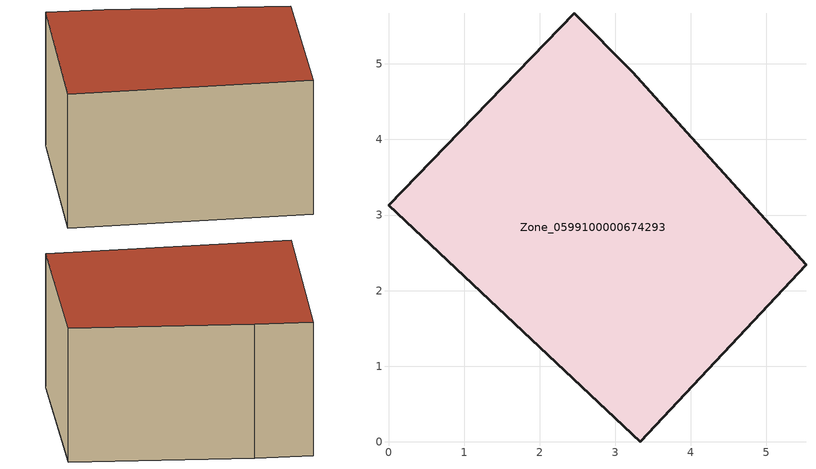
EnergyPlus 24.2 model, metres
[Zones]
Zone_0599100000674293
 floor ground (C_G): 5.52,2.34 3.33,0 0,3.13 2.46,5.67 3.23,4.9 z4.92
 wall outside (C_F): 3.33,0 5.52,2.34 3.23,4.9 2.46,5.67 0,3.13 3.33,0 z4.92:7.66
 roof outside (C_R): 3.23,4.9 2.46,5.67 0,3.13 3.33,0 5.52,2.34 z7.66
[BUILDING]
Pand.0599100000674293: North Axis=0; Terrain=City; Loads Convergence Tolerance Value=0.04; Temperature Convergence Tolerance Value=0.4; Solar Distribution=FullExterior; Maximum Number of Warmup Days=25; Minimum Number of Warmup Days=1
[Site:Location]
Rotterdam.The.Hague.AP_ZH_NLD Design_Conditions: Latitude=51.96; Longitude=4.45; Time Zone=1; Elevation=-4.5
[SITE:GROUNDTEMPERATURE:BUILDINGSURFACE]
18, 18, 18, 18, 18, 18, 18, 18, 18, 18, 18, 18
[MATERIAL] Thermal Absorptance=0.9; Solar Absorptance=0.7; Visible Absorptance=0.7
Name | Roughness | Thickness | Conductivity | Density | Specific Heat
G.D.1965 | MediumSmooth | 0.15 | 1 | 540 | 1210
F.D.1965 | Rough | 0.3 | 0.857143 | 1920 | 840
R.D.1965 | MediumRough | 0.2 | 0.08 | 1500 | 1000
[CONSTRUCTION]
C_G: G.D.1965
C_F: F.D.1965
C_R: R.D.1965
[ZONE]
Zone_0599100000674293: Type=1; Multiplier=1; Ceiling Height=Autocalculate; Volume=Autocalculate; Floor Area=autocalculate; Part of Total Floor Area=Yes
[ZONEINFILTRATION:DESIGNFLOWRATE]
Infil_Zone_0599100000674293: Zone or ZoneList or Space or SpaceList=Zone_0599100000674293; Schedule=AlwaysOn; Design Flow Rate Calculation Method=Flow/Area; Flow Rate per Floor Area=0.0042; Constant Term Coefficient=1; Temperature Term Coefficient=0; Velocity Term Coefficient=0; Velocity Squared Term Coefficient=0
[HVACTEMPLATE:ZONE:IDEALLOADSAIRSYSTEM]
Zone_0599100000674293: Maximum Heating Supply Air Temperature=50; Minimum Cooling Supply Air Temperature=13; Maximum Heating Supply Air Humidity Ratio=0.0156; Minimum Cooling Supply Air Humidity Ratio=0.0077; Heating Limit=NoLimit; Cooling Limit=NoLimit; Dehumidification Control Type=ConstantSensibleHeatRatio; Cooling Sensible Heat Ratio=0.7; Dehumidification Setpoint=60; Humidification Control Type=None; Humidification Setpoint=30; Outdoor Air Method=None; Outdoor Air Flow Rate per Person=0.00944; Outdoor Air Flow Rate per Zone Floor Area=0; Outdoor Air Flow Rate per Zone=0; Demand Controlled Ventilation Type=None; Outdoor Air Economizer Type=NoEconomizer; Heat Recovery Type=None; Sensible Heat Recovery Effectiveness=0.7; Latent Heat Recovery Effectiveness=0.65
[ZONECONTROL:THERMOSTAT]
ThermostatControl_Zone_0599100000674293: Zone or ZoneList=Zone_0599100000674293; Control Type Schedule=DualSetpointControlType; Control 1=Thermostat_Zone_0599100000674293; Temperature Difference Between Cutout And Setpoint=0
[THERMOSTATSETPOINT:DUALSETPOINT]
Thermostat_Zone_0599100000674293: Heating Setpoint Temperature Schedule=HeatingSetpoint_Zone_0599100000674293; Cooling Setpoint Temperature Schedule=CoolingSetpoint_Zone_0599100000674293
[SCHEDULE:COMPACT]
HeatingSetpoint_Zone_0599100000674293: Through: 12/31, For: AllDays, Until: 24:00, 21
CoolingSetpoint_Zone_0599100000674293: Through: 12/31, For: AllDays, Until: 24:00, 24
DualSetpointControlType: Through: 12/31, For: AllDays, Until: 24:00, 4
AlwaysOn: Through: 12/31, For: AllDays, Until: 24:00, 1
